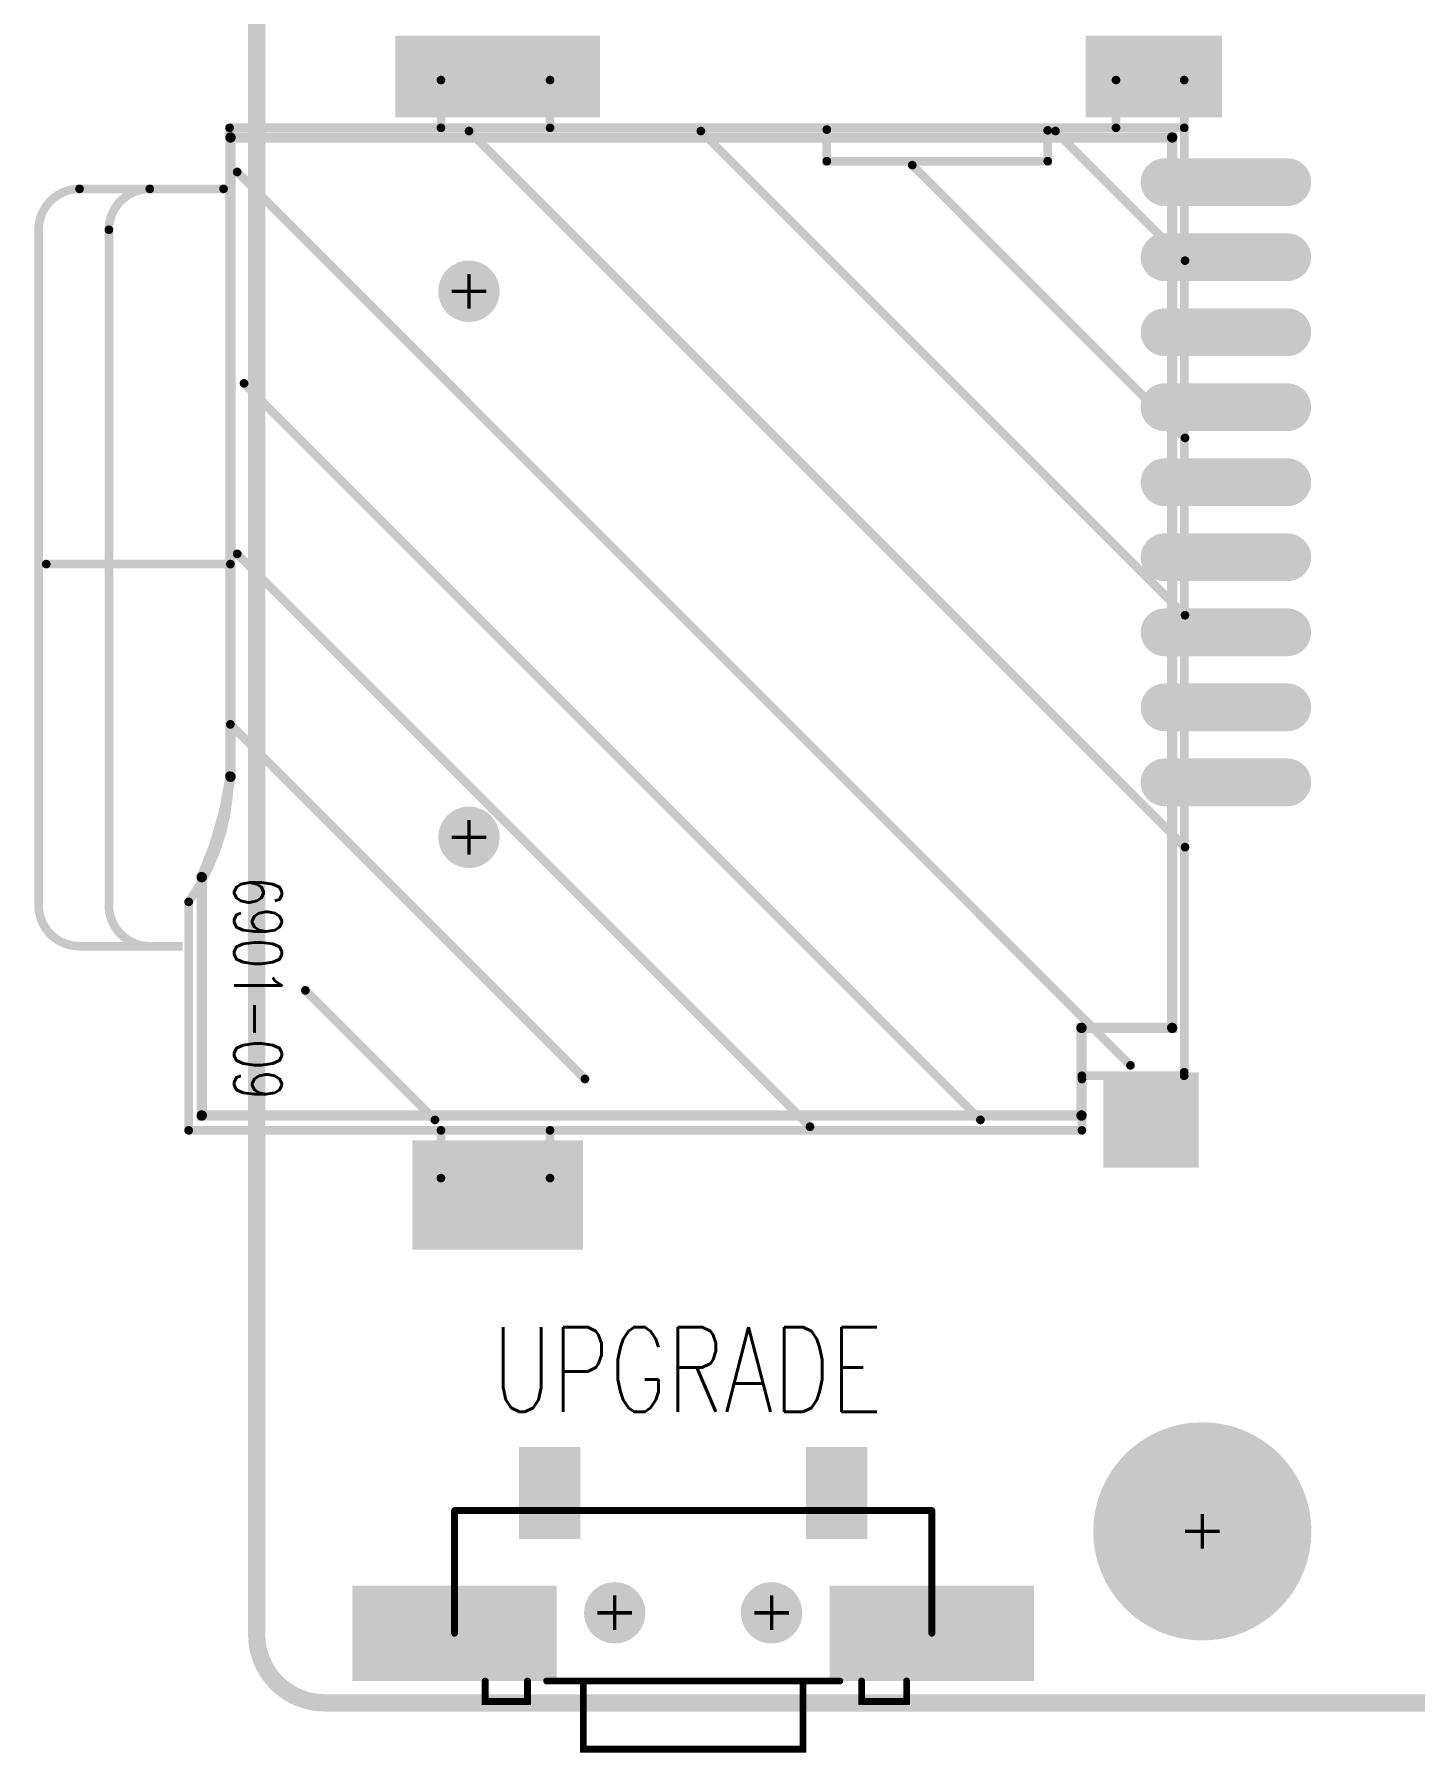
# Model space of a CAD drawing. Extents: x -3 to 111, y -1 to 54.
# Drawn here: x -3.26 to 16.98, y -0.73 to 24.47 of the extents above; entities that cross this region are included whole.
import ezdxf

# ---------------------------------------------------------------- set-up
doc = ezdxf.new("R2010")
doc.units = 0
for name, color, linetype in [('BOARD_OUTLINE_00', 254, 'CONTINUOUS'), ('DRIL_NPLTE_THRU_01', 176, 'CONTINUOUS'), ('DRIL_NPLTE_THRU_02', 23, 'CONTINUOUS'), ('DRIL_NPLTE_THRU_03', 6, 'CONTINUOUS'), ('DRIL_NPLTE_THRU_04', 176, 'CONTINUOUS'), ('DRIL_PLTE_THRU_01', 176, 'CONTINUOUS'), ('DRIL_PLTE_THRU_02', 23, 'CONTINUOUS'), ('DRIL_PLTE_THRU_03', 6, 'CONTINUOUS'), ('DRIL_PLTE_THRU_04', 176, 'CONTINUOUS'), ('DRIL_SYMBOL', 254, 'CONTINUOUS'), ('PADS_BOT', 254, 'CONTINUOUS'), ('PADS_INNER', 254, 'CONTINUOUS'), ('PADS_TOP', 254, 'CONTINUOUS'), ('PART_TOP_2DLINE_00', 254, 'CONTINUOUS'), ('PART_TOP_2DLINE_01', 254, 'CONTINUOUS'), ('PART_TOP_COPPER_126', 254, 'CONTINUOUS'), ('PART_TOP_TEXT_126', 254, 'CONTINUOUS'), ('TEXT_126', 2, 'CONTINUOUS')]:
    doc.layers.add(name, color=color, linetype=linetype)
doc.styles.add('W0$1', font='simplex', dxfattribs={"width": 0.75})
doc.styles.add('W0$1778', font='simplex', dxfattribs={"width": 0.75})

# ---------------------------------------------------------------- blocks, each defined once
blk = doc.blocks.new('BOARD_1')
at = {"layer": 'BOARD_OUTLINE_00', "const_width": 0.254}
blk.add_lwpolyline([(22.209, 77.724, 0.414214), (21.209, 76.724), (21.209, 25.384, 0.414214), (22.209, 24.384), (128.905, 24.384, 0.414214), (129.921, 25.384), (129.921, 76.724, 0.406566), (128.905, 77.724)], format="xyb", close=True, dxfattribs=at)
blk = doc.blocks.new('SMOOTH_0$100076')
at = {"const_width": 0.05}
blk.add_lwpolyline([(-0.025, 0, 1), (0.025, 0, 1)], format="xyb", close=True, dxfattribs=at)
blk = doc.blocks.new('PART_BODY_TOP_201')
at = {"layer": 'PART_TOP_2DLINE_00', "const_width": 0.1}
for points in [[(-2.15, 1), (2.15, 1)], [(-3.5, -1.5), (-3.5, 0.3)], [(3.5, -1.5), (3.5, 0.3)], [(3.5, -1.5), (-3.5, -1.5)]]:
    blk.add_lwpolyline(points, dxfattribs=at)
at = {"layer": 'PART_TOP_2DLINE_01', "const_width": 0.1}
for points in [[(-1.61, 1), (-1.61, 2), (1.61, 2), (1.61, 1)], [(-3.13, 1), (-3.13, 1.3), (-2.47, 1.3), (-2.47, 1)], [(2.43, 1), (2.43, 1.3), (3.05, 1.3), (3.05, 1)]]:
    blk.add_lwpolyline(points, dxfattribs=at)
at = {"layer": 'PART_TOP_2DLINE_00'}
for p in [(-2.15, 1), (2.15, 1), (-3.5, 0.3), (3.5, 0.3), (-3.5, -1.5), (-3.5, -1.5), (3.5, -1.5), (3.5, -1.5)]:
    blk.add_blockref('SMOOTH_0$100076', p, dxfattribs=at)
at = {"layer": 'PART_TOP_2DLINE_01'}
for p in [(-1.61, 2), (1.61, 2), (-3.13, 1.3), (-2.47, 1.3), (2.43, 1.3), (3.05, 1.3), (-3.13, 1), (-2.47, 1), (-1.61, 1), (1.61, 1), (2.43, 1), (3.05, 1)]:
    blk.add_blockref('SMOOTH_0$100076', p, dxfattribs=at)
blk = doc.blocks.new('DRIL_HOLE_0')
blk.add_lwpolyline([(0, 0, 1), (0, 0, 1)], format="xyb", close=True)
blk = doc.blocks.new('PAD_0')
blk.add_lwpolyline([(0, 0, 1), (0, 0, 1)], format="xyb", close=True)
blk = doc.blocks.new('PAD_9')
at = {"const_width": 0.9}
blk.add_lwpolyline([(-0.675, 0), (0.675, 0)], dxfattribs=at)
blk = doc.blocks.new('STK_TOP_77')
at = {"layer": 'DRIL_PLTE_THRU_01'}
blk.add_blockref('DRIL_HOLE_0', (0, 0), dxfattribs=at)
at = {"layer": 'DRIL_PLTE_THRU_02'}
blk.add_blockref('DRIL_HOLE_0', (0, 0), dxfattribs=at)
at = {"layer": 'DRIL_PLTE_THRU_03'}
blk.add_blockref('DRIL_HOLE_0', (0, 0), dxfattribs=at)
at = {"layer": 'DRIL_PLTE_THRU_04'}
blk.add_blockref('DRIL_HOLE_0', (0, 0), dxfattribs=at)
at = {"layer": 'PADS_BOT'}
blk.add_blockref('PAD_0', (0, 0), dxfattribs=at)
at = {"layer": 'PADS_INNER'}
blk.add_blockref('PAD_0', (0, 0), dxfattribs=at)
at = {"layer": 'PADS_TOP', "rotation": 90}
blk.add_blockref('PAD_9', (0, 0), dxfattribs=at)
blk = doc.blocks.new('PAD_10')
at = {"const_width": 1.4}
blk.add_lwpolyline([(-1.5, 0), (1.5, 0)], dxfattribs=at)
blk = doc.blocks.new('STK_TOP_76')
at = {"layer": 'DRIL_PLTE_THRU_01'}
blk.add_blockref('DRIL_HOLE_0', (0, 0), dxfattribs=at)
at = {"layer": 'DRIL_PLTE_THRU_02'}
blk.add_blockref('DRIL_HOLE_0', (0, 0), dxfattribs=at)
at = {"layer": 'DRIL_PLTE_THRU_03'}
blk.add_blockref('DRIL_HOLE_0', (0, 0), dxfattribs=at)
at = {"layer": 'DRIL_PLTE_THRU_04'}
blk.add_blockref('DRIL_HOLE_0', (0, 0), dxfattribs=at)
at = {"layer": 'PADS_BOT'}
blk.add_blockref('PAD_0', (0, 0), dxfattribs=at)
at = {"layer": 'PADS_INNER'}
blk.add_blockref('PAD_0', (0, 0), dxfattribs=at)
at = {"layer": 'PADS_TOP'}
blk.add_blockref('PAD_10', (0, 0), dxfattribs=at)
blk = doc.blocks.new('DRIL_SYMBOL_0$9')
at = {"layer": 'DRIL_SYMBOL', "const_width": 0.0508}
for points in [[(0, -0.254), (0, 0.254)], [(-0.254, 0), (0.254, 0)]]:
    blk.add_lwpolyline(points, dxfattribs=at)
blk = doc.blocks.new('DRIL_HOLE_0$9')
at = {"const_width": 0.45}
blk.add_lwpolyline([(-0.225, 0, 1), (0.225, 0, 1)], format="xyb", close=True, dxfattribs=at)
blk.add_blockref('DRIL_SYMBOL_0$9', (0, 0))
blk = doc.blocks.new('PAD_11')
at = {"const_width": 0.45}
blk.add_lwpolyline([(0, -0.225, 1), (0, 0.225, 1)], format="xyb", close=True, dxfattribs=at)
blk = doc.blocks.new('STK_TOP_60')
at = {"layer": 'DRIL_NPLTE_THRU_01'}
blk.add_blockref('DRIL_HOLE_0$9', (0, 0), dxfattribs=at)
at = {"layer": 'DRIL_NPLTE_THRU_02'}
blk.add_blockref('DRIL_HOLE_0$9', (0, 0), dxfattribs=at)
at = {"layer": 'DRIL_NPLTE_THRU_03'}
blk.add_blockref('DRIL_HOLE_0$9', (0, 0), dxfattribs=at)
at = {"layer": 'DRIL_NPLTE_THRU_04'}
blk.add_blockref('DRIL_HOLE_0$9', (0, 0), dxfattribs=at)
at = {"layer": 'PADS_BOT'}
blk.add_blockref('PAD_11', (0, 0), dxfattribs=at)
at = {"layer": 'PADS_INNER'}
blk.add_blockref('PAD_11', (0, 0), dxfattribs=at)
at = {"layer": 'PADS_TOP'}
blk.add_blockref('PAD_11', (0, 0), dxfattribs=at)
blk = doc.blocks.new('SYM_TOP_56')
for name, p in [('PART_BODY_TOP_201', (0, 0)), ('STK_TOP_76', (-3.5, 0.3)), ('STK_TOP_76', (3.5, 0.3)), ('STK_TOP_60', (-1.15, 0)), ('STK_TOP_60', (1.15, 0)), ('STK_TOP_77', (-2.105, -1.755)), ('STK_TOP_77', (2.105, -1.755))]:
    blk.add_blockref(name, p)
blk = doc.blocks.new('PART_TOP_38')
blk.add_blockref('SYM_TOP_56', (0, 0))
blk = doc.blocks.new('SMOOTH_0$127')
at = {"const_width": 0.0635}
blk.add_lwpolyline([(-0.03175, 0, 1), (0.03175, 0, 1)], format="xyb", close=True, dxfattribs=at)
blk = doc.blocks.new('SMOOTH_0$1524')
at = {"const_width": 0.0762}
blk.add_lwpolyline([(-0.0381, 0, 1), (0.0381, 0, 1)], format="xyb", close=True, dxfattribs=at)
blk = doc.blocks.new('PART_BODY_TOP_160')
at = {"layer": 'PART_TOP_2DLINE_00', "const_width": 0.127}
for points in [[(-8.047, -1.012), (-8.047, -0.012)], [(-8.047, -0.012), (6.5, -0.012)], [(-7.347, -0.012), (-7.347, -14.012)], [(-7.3, -1.9), (-5.4, 0)], [(-7.3, -7.1), (-0.2, 0)], [(-7.3, -10.5), (3.2, 0)], [(-6.8, -4), (-2.8, 0)], [(6.553, -0.012), (6.553, -1.512)], [(-6.7, -13.9), (6.4, -0.8)], [(-7.347, -1.012), (-8.047, -1.012)], [(7.353, -1.512), (6.6, -1.512)], [(7.353, -14.612), (7.353, -1.512)], [(-7.309, -2.014), (-6.858, -2.014), (-6.858, -5.253), (-7.321, -5.253)], [(-3.6, -13.8), (7.2, -3)], [(-1.1, -13.9), (7.3, -5.5)], [(1.4, -14), (6.6, -8.8)], [(-8.047, -10.912), (-8.047, -9.312)], [(-8.047, -9.312), (-7.347, -9.312)], [(7.353, -9.312), (8.053, -9.312)], [(8.053, -9.312), (8.053, -10.912)], [(-7.347, -10.912), (-8.047, -10.912)], [(7.2, -11), (5.3, -12.9)], [(8.053, -10.912), (7.353, -10.912)], [(-7.347, -14.012), (2.153, -14.012)], [(-0.95, -14), (-0.95, -16.7)], [(4.003, -14.612), (7.353, -14.612)]]:
    blk.add_lwpolyline(points, dxfattribs=at)
for points in [[(-6.452, -14.1), (-6.452, -16.212, 0.414214), (-5.852, -16.812), (4.053, -16.812, 0.414214), (4.653, -16.212), (4.653, -14.7)], [(4.003, -14.612, 0.157937), (2.153, -14.012)], [(-6.452, -15.182, 0.414214), (-5.852, -15.782), (4.053, -15.782, 0.414214), (4.653, -15.182)]]:
    blk.add_lwpolyline(points, format="xyb", dxfattribs=at)
at = {"layer": 'PART_TOP_COPPER_126', "const_width": 0.152}
blk.add_lwpolyline([(-7.206, -0.188), (-7.206, -13.998), (2.168, -13.998, -0.072997), (3.64, -14.42), (7.135, -14.42), (7.135, -1.518), (5.85, -1.518), (5.85, -0.188)], format="xyb", close=True, dxfattribs=at)
at = {"layer": 'PART_TOP_2DLINE_00'}
for p in [(-8.047, -0.012), (-8.047, -0.012), (-7.347, -0.012), (-5.4, 0), (-2.8, 0), (-0.2, 0), (3.2, 0), (6.5, -0.012), (6.553, -0.012), (6.4, -0.8), (-8.047, -1.012), (-8.047, -1.012), (-7.347, -1.012), (6.553, -1.512), (6.6, -1.512), (7.353, -1.512), (7.353, -1.512), (-7.309, -2.014), (-7.3, -1.9), (-6.858, -2.014), (7.2, -3), (-6.8, -4), (-7.321, -5.253), (-6.858, -5.253), (7.3, -5.5), (-7.3, -7.1), (6.6, -8.8), (-8.047, -9.312), (-8.047, -9.312), (-7.347, -9.312), (7.353, -9.312), (8.053, -9.312), (8.053, -9.312), (-7.3, -10.5), (-8.047, -10.912), (-8.047, -10.912), (-7.347, -10.912), (7.2, -11), (7.353, -10.912), (8.053, -10.912), (8.053, -10.912), (5.3, -12.9), (-6.7, -13.9), (-3.6, -13.8), (-1.1, -13.9), (-7.347, -14.012), (-7.347, -14.012), (-6.452, -14.1), (-0.95, -14), (1.4, -14), (2.153, -14.012), (2.153, -14.012), (4.003, -14.612), (4.003, -14.612), (7.353, -14.612), (7.353, -14.612), (-6.452, -15.182), (-5.852, -15.782), (-6.452, -16.212), (-0.95, -16.7)]:
    blk.add_blockref('SMOOTH_0$127', p, dxfattribs=at)
at = {"layer": 'PART_TOP_COPPER_126'}
for p in [(-7.206, -0.188), (5.85, -0.188), (5.85, -1.518), (7.135, -1.518), (-7.206, -13.998), (2.168, -13.998), (3.64, -14.42), (7.135, -14.42)]:
    blk.add_blockref('SMOOTH_0$1524', p, dxfattribs=at)
at = {"layer": 'PART_TOP_TEXT_126', "style": 'W0$1', "width": 0.75}
blk.add_text('6901-09', height=0.7, dxfattribs=at).set_placement((3.629, -13.946))
blk = doc.blocks.new('PAD_22')
at = {"const_width": 0.35}
blk.add_lwpolyline([(-0.9, -0.175), (0.9, -0.175, 1), (0.9, 0.175), (-0.9, 0.175, 1)], format="xyb", close=True, dxfattribs=at)
blk = doc.blocks.new('STK_TOP_20')
at = {"layer": 'DRIL_PLTE_THRU_01'}
blk.add_blockref('DRIL_HOLE_0', (0, 0), dxfattribs=at)
at = {"layer": 'DRIL_PLTE_THRU_02'}
blk.add_blockref('DRIL_HOLE_0', (0, 0), dxfattribs=at)
at = {"layer": 'DRIL_PLTE_THRU_03'}
blk.add_blockref('DRIL_HOLE_0', (0, 0), dxfattribs=at)
at = {"layer": 'DRIL_PLTE_THRU_04'}
blk.add_blockref('DRIL_HOLE_0', (0, 0), dxfattribs=at)
at = {"layer": 'PADS_BOT'}
blk.add_blockref('PAD_0', (0, 0), dxfattribs=at)
at = {"layer": 'PADS_INNER'}
blk.add_blockref('PAD_0', (0, 0), dxfattribs=at)
at = {"layer": 'PADS_TOP', "rotation": 90}
blk.add_blockref('PAD_22', (0, 0), dxfattribs=at)
blk = doc.blocks.new('PAD_23')
at = {"const_width": 1.2}
blk.add_lwpolyline([(-1, 0), (1, 0)], dxfattribs=at)
blk = doc.blocks.new('STK_TOP_21')
at = {"layer": 'DRIL_PLTE_THRU_01'}
blk.add_blockref('DRIL_HOLE_0', (0, 0), dxfattribs=at)
at = {"layer": 'DRIL_PLTE_THRU_02'}
blk.add_blockref('DRIL_HOLE_0', (0, 0), dxfattribs=at)
at = {"layer": 'DRIL_PLTE_THRU_03'}
blk.add_blockref('DRIL_HOLE_0', (0, 0), dxfattribs=at)
at = {"layer": 'DRIL_PLTE_THRU_04'}
blk.add_blockref('DRIL_HOLE_0', (0, 0), dxfattribs=at)
at = {"layer": 'PADS_BOT'}
blk.add_blockref('PAD_0', (0, 0), dxfattribs=at)
at = {"layer": 'PADS_INNER'}
blk.add_blockref('PAD_0', (0, 0), dxfattribs=at)
at = {"layer": 'PADS_TOP', "rotation": 90}
blk.add_blockref('PAD_23', (0, 0), dxfattribs=at)
blk = doc.blocks.new('PAD_24')
at = {"const_width": 1.6}
blk.add_lwpolyline([(-1.25, 0), (1.25, 0)], dxfattribs=at)
blk = doc.blocks.new('STK_TOP_22')
at = {"layer": 'DRIL_PLTE_THRU_01'}
blk.add_blockref('DRIL_HOLE_0', (0, 0), dxfattribs=at)
at = {"layer": 'DRIL_PLTE_THRU_02'}
blk.add_blockref('DRIL_HOLE_0', (0, 0), dxfattribs=at)
at = {"layer": 'DRIL_PLTE_THRU_03'}
blk.add_blockref('DRIL_HOLE_0', (0, 0), dxfattribs=at)
at = {"layer": 'DRIL_PLTE_THRU_04'}
blk.add_blockref('DRIL_HOLE_0', (0, 0), dxfattribs=at)
at = {"layer": 'PADS_BOT'}
blk.add_blockref('PAD_0', (0, 0), dxfattribs=at)
at = {"layer": 'PADS_INNER'}
blk.add_blockref('PAD_0', (0, 0), dxfattribs=at)
at = {"layer": 'PADS_TOP', "rotation": 90}
blk.add_blockref('PAD_24', (0, 0), dxfattribs=at)
blk = doc.blocks.new('PAD_25')
at = {"const_width": 1.4}
blk.add_lwpolyline([(-0.7, 0), (0.7, 0)], dxfattribs=at)
blk = doc.blocks.new('STK_TOP_23')
at = {"layer": 'DRIL_PLTE_THRU_01'}
blk.add_blockref('DRIL_HOLE_0', (0, 0), dxfattribs=at)
at = {"layer": 'DRIL_PLTE_THRU_02'}
blk.add_blockref('DRIL_HOLE_0', (0, 0), dxfattribs=at)
at = {"layer": 'DRIL_PLTE_THRU_03'}
blk.add_blockref('DRIL_HOLE_0', (0, 0), dxfattribs=at)
at = {"layer": 'DRIL_PLTE_THRU_04'}
blk.add_blockref('DRIL_HOLE_0', (0, 0), dxfattribs=at)
at = {"layer": 'PADS_BOT'}
blk.add_blockref('PAD_0', (0, 0), dxfattribs=at)
at = {"layer": 'PADS_INNER'}
blk.add_blockref('PAD_0', (0, 0), dxfattribs=at)
at = {"layer": 'PADS_TOP'}
blk.add_blockref('PAD_25', (0, 0), dxfattribs=at)
blk = doc.blocks.new('PAD_26')
at = {"const_width": 1.2}
blk.add_lwpolyline([(-1.5, 0), (1.5, 0)], dxfattribs=at)
blk = doc.blocks.new('STK_TOP_24')
at = {"layer": 'DRIL_PLTE_THRU_01'}
blk.add_blockref('DRIL_HOLE_0', (0, 0), dxfattribs=at)
at = {"layer": 'DRIL_PLTE_THRU_02'}
blk.add_blockref('DRIL_HOLE_0', (0, 0), dxfattribs=at)
at = {"layer": 'DRIL_PLTE_THRU_03'}
blk.add_blockref('DRIL_HOLE_0', (0, 0), dxfattribs=at)
at = {"layer": 'DRIL_PLTE_THRU_04'}
blk.add_blockref('DRIL_HOLE_0', (0, 0), dxfattribs=at)
at = {"layer": 'PADS_BOT'}
blk.add_blockref('PAD_0', (0, 0), dxfattribs=at)
at = {"layer": 'PADS_INNER'}
blk.add_blockref('PAD_0', (0, 0), dxfattribs=at)
at = {"layer": 'PADS_TOP', "rotation": 90}
blk.add_blockref('PAD_26', (0, 0), dxfattribs=at)
blk = doc.blocks.new('PAD_27')
at = {"const_width": 0.4}
blk.add_lwpolyline([(0, -0.2, 1), (0, 0.2, 1)], format="xyb", close=True, dxfattribs=at)
blk = doc.blocks.new('STK_TOP_25')
at = {"layer": 'DRIL_NPLTE_THRU_01'}
blk.add_blockref('DRIL_HOLE_0$9', (0, 0), dxfattribs=at)
at = {"layer": 'DRIL_NPLTE_THRU_02'}
blk.add_blockref('DRIL_HOLE_0$9', (0, 0), dxfattribs=at)
at = {"layer": 'DRIL_NPLTE_THRU_03'}
blk.add_blockref('DRIL_HOLE_0$9', (0, 0), dxfattribs=at)
at = {"layer": 'DRIL_NPLTE_THRU_04'}
blk.add_blockref('DRIL_HOLE_0$9', (0, 0), dxfattribs=at)
at = {"layer": 'PADS_BOT'}
blk.add_blockref('PAD_27', (0, 0), dxfattribs=at)
at = {"layer": 'PADS_INNER'}
blk.add_blockref('PAD_27', (0, 0), dxfattribs=at)
at = {"layer": 'PADS_TOP'}
blk.add_blockref('PAD_27', (0, 0), dxfattribs=at)
blk = doc.blocks.new('SYM_TOP_15')
for name, p in [('STK_TOP_20', (-6.55, 0.6)), ('STK_TOP_20', (-5.45, 0.6)), ('STK_TOP_20', (-4.35, 0.6)), ('STK_TOP_20', (-3.25, 0.6)), ('STK_TOP_20', (-2.15, 0.6)), ('STK_TOP_20', (-1.05, 0.6)), ('STK_TOP_20', (0.05, 0.6)), ('STK_TOP_20', (1.15, 0.6)), ('STK_TOP_20', (2.25, 0.6)), ('STK_TOP_21', (-8.1, -0.457)), ('PART_BODY_TOP_160', (0, 0)), ('STK_TOP_23', (7.2, -0.5)), ('STK_TOP_24', (-8.1, -10.07999)), ('STK_TOP_22', (8.3, -10.08)), ('STK_TOP_25', (-4.95, -10.502)), ('STK_TOP_25', (3.056, -10.501))]:
    blk.add_blockref(name, p)
blk = doc.blocks.new('PART_TOP_137')
blk.add_blockref('SYM_TOP_15', (0, 0))
blk = doc.blocks.new('DRIL_SYMBOL_3$1999933333')
at = {"layer": 'DRIL_SYMBOL', "const_width": 0.0508}
for points in [[(0, -0.254), (0, 0.254)], [(-0.254, 0), (0.254, 0)]]:
    blk.add_lwpolyline(points, dxfattribs=at)
blk = doc.blocks.new('DRIL_HOLE_3$1999933333')
at = {"const_width": 1.599997}
blk.add_lwpolyline([(-0.799998, 0, 1), (0.799998, 0, 1)], format="xyb", close=True, dxfattribs=at)
blk.add_blockref('DRIL_SYMBOL_3$1999933333', (0, 0))
blk = doc.blocks.new('PAD_39')
at = {"const_width": 1.599997}
blk.add_lwpolyline([(0, -0.799998, 1), (0, 0.799998, 1)], format="xyb", close=True, dxfattribs=at)
blk = doc.blocks.new('STK_TOP_68')
at = {"layer": 'DRIL_NPLTE_THRU_01'}
blk.add_blockref('DRIL_HOLE_3$1999933333', (0, 0), dxfattribs=at)
at = {"layer": 'DRIL_NPLTE_THRU_02'}
blk.add_blockref('DRIL_HOLE_3$1999933333', (0, 0), dxfattribs=at)
at = {"layer": 'DRIL_NPLTE_THRU_03'}
blk.add_blockref('DRIL_HOLE_3$1999933333', (0, 0), dxfattribs=at)
at = {"layer": 'DRIL_NPLTE_THRU_04'}
blk.add_blockref('DRIL_HOLE_3$1999933333', (0, 0), dxfattribs=at)
at = {"layer": 'PADS_BOT'}
blk.add_blockref('PAD_0', (0, 0), dxfattribs=at)
at = {"layer": 'PADS_INNER'}
blk.add_blockref('PAD_0', (0, 0), dxfattribs=at)
at = {"layer": 'PADS_TOP'}
blk.add_blockref('PAD_39', (0, 0), dxfattribs=at)
blk = doc.blocks.new('SYM_TOP_46')
blk.add_blockref('STK_TOP_68', (0, 0))
blk = doc.blocks.new('PART_TOP_196')
blk.add_blockref('SYM_TOP_46', (0, 0))

msp = doc.modelspace()

# ---------------------------------------------------------------- block references
for name, p in [('BOARD_1', (-21.209, -24.384)), ('PART_TOP_196', (13.868, 2.515))]:
    msp.add_blockref(name, p)
for name, p, rotation in [('PART_TOP_137', (13.614, 15.748), 270), ('PART_TOP_38', (6.401, 1.321), 180)]:
    msp.add_blockref(name, p, dxfattribs=dict(rotation=rotation))

# ---------------------------------------------------------------- texts
at = {"layer": 'TEXT_126', "style": 'W0$1778', "width": 0.75}
msp.add_text('UPGRADE', height=1.2446, dxfattribs=at).set_placement((3.454, 4.267))

doc.saveas('drawing.dxf')
